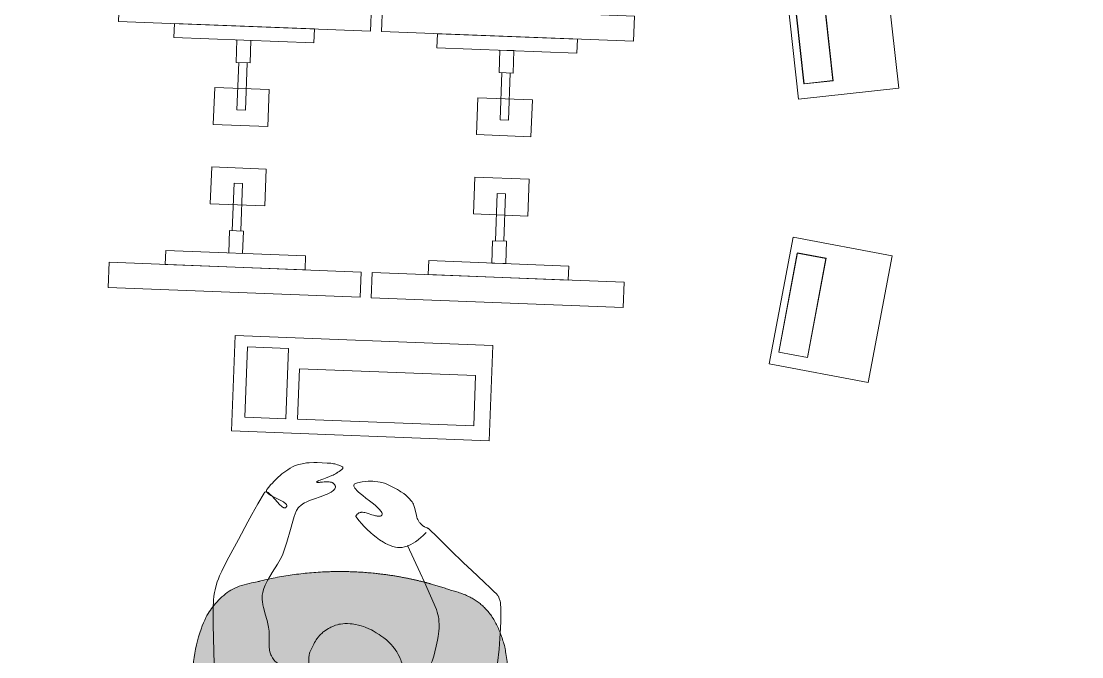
# Model space of a CAD drawing. Header units: millimetres. Extents: x 32078 to 83548, y -4690 to 56252.
# Drawn here: x 65742 to 67635, y 27011 to 28145 of the extents above; entities that cross this region are included whole.
import ezdxf

# ---------------------------------------------------------------- set-up
doc = ezdxf.new("R2010")
doc.units = ezdxf.units.MM
doc.header["$MEASUREMENT"] = 0
for name, color, linetype, lineweight in [('FURN-FILE', 211, 'Continuous', 0), ('FURN-STOR', 213, 'Continuous', 0), ('FURN-WKST', 42, 'Continuous', 13)]:
    doc.layers.add(name, color=color, linetype=linetype, lineweight=lineweight)

# ---------------------------------------------------------------- blocks, each defined once
blk = doc.blocks.new('ws 1800_44')
at = {"color": 0, "linetype": 'ByBlock', "lineweight": -2}
blk.add_wipeout([(-0.0008488859020872042, 749.9999999995306), (1800.0024315229016, 750.0020373294827), (1800.003280408804, 0.0020373299594211858), (1.4551915228366852e-11, 3.637978807091713e-12)], dxfattribs=at)
blk = doc.blocks.new('*U1360')
at = {"color": 0, "linetype": 'ByBlock', "lineweight": -2, "flags": 128}
for points in [[(3.637875235315732, 105.9297435535409), (229.6395514689575, 63.21836622043338), (196.2132561646977, -113.6525108320202), (-29.78842006887498, -70.94113349883992), (3.637875235315732, 105.9297435535409)], [(-1.817887515910115, -63.13799520103203), (175.1252945630877, -96.57795521484513), (184.7994481939022, -45.38843445452221), (7.856266114849859, -11.94847444069455), (-1.817887515910115, -63.13799520103203)], [(-1.579579557281249, -63.57354827159725), (175.4262480723773, -96.68030883686151), (185.0040073696728, -45.4726647688949), (7.99817974002508, -12.3659042037325), (-1.579579557281249, -63.57354827159725)]]:
    blk.add_lwpolyline(points, close=True, dxfattribs=at)
blk = doc.blocks.new('*U1361')
at = {"linetype": 'ByBlock', "lineweight": -2}
blk.add_hatch(color=7, dxfattribs=at).paths.add_polyline_path([(-240.0286441050412, 333.8224027594661, -0.05883785226899226), (17.78258416728931, 378.3228370211, -0.05883785226899226), (270.5643462055887, 310.8815731016948), (273.9786411161331, 307.6193697070885, -0.4852311977000949), (240.2319705561094, 283.4062904212478, 0.05913279318586893), (15.18123345446656, 320.4241396341458, 0.05913279318586893), (-212.2825073905988, 303.7376379520902, -0.4852311977000949), (-243.7218450241053, 330.8795009021778)])
h = blk.add_hatch(color=7, dxfattribs=at)
edge = h.paths.add_edge_path()
edge.add_spline(control_points=[(-177.3597326176969, -145.1740488822834), (-207.7293379313196, -138.3802228098575), (-239.4937737221771, -120.1599046055017), (-285.5368762419967, -39.29090160156193), (-282.7531709044997, 112.4052060332324), (-154.2041548238194, 268.7965515609721), (-36.97263507705065, 282.2879587669413), (13.27937099905103, 278.1714150389962)], knot_values=[0, 0, 0, 0, 0.1278050160630629, 0.1732907007324, 0.4305391611673586, 0.7883516963517069, 1, 1, 1, 1], degree=3, periodic=0)
edge.add_spline(control_points=[(13.27937099905103, 278.1714150389962), (63.70477036730153, 277.7649786676848), (179.2492612186761, 253.8152442499086), (293.2596135224594, 86.52446312602478), (282.4247332428349, -64.81148388591828), (229.3179185400659, -141.2265414623143), (196.0462666453677, -156.5193407842962), (165.1847444628074, -160.5647082002397)], knot_values=[0, 0, 0, 0, 0.2116483041139544, 0.5694608392983027, 0.8267092997332612, 0.8721949844025984, 1, 1, 1, 1], degree=3, periodic=0)
edge.add_line((165.1847444628074, -160.5647082002397), (165.2484580467426, -160.8114819504226))
edge.add_arc((20.0002498095273, 427.6801178225287), 606.1513053681008, 267.4274364554332, 283.86433089987764, ccw=False)
edge.add_arc((20.00006308479351, 427.6801262120753), 606.1513053681002, 250.99055867765549, 267.42745312209996, ccw=False)
edge.add_line((-177.4379372039257, -145.4146661578088), (-177.3597326176969, -145.1740488822834))
at = {"color": 0, "linetype": 'ByBlock', "lineweight": -2, "flags": 128}
blk.add_lwpolyline([(-240.0286441050412, 333.8224027594661, -0.05883785226899226), (17.78263144014636, 378.3228465774191), (17.78258416728931, 378.3228370211, -0.05883785226899226), (270.5643462055887, 310.8815731016948), (273.9786411161331, 307.6193697070885, -0.4852311977000949), (240.2319389187032, 283.4062995583445), (240.2319705561094, 283.4062904212478, 0.05913279318586893), (15.18123345446656, 320.4241396341458, 0.05913279318586893), (-212.2824356838828, 303.737651843614), (-212.2825073905988, 303.7376379520902, -0.4852311977000949), (-243.7218450241053, 330.8795009021778), (-240.0286441050412, 333.8224027594661)], format="xyb", close=True, dxfattribs=at)
at = {"color": 0, "linetype": 'ByBlock', "lineweight": -2}
blk.add_rational_spline([(-177.3597326176969, -145.1740488822834), (-207.7293379313196, -138.3802228098575), (-239.4937737221771, -120.1599046055017), (-285.5368762419967, -39.29090160156193), (-282.7531709044997, 112.4052060332324), (-154.2041548238194, 268.7965515609721), (-36.97263507705065, 282.2879587669413), (13.27937099905103, 278.1714150389962), (63.70477036730153, 277.7649786676848), (179.2492612186761, 253.8152442499086), (293.2596135224594, 86.52446312602478), (282.4247332428349, -64.81148388591828), (229.3179185400659, -141.2265414623143), (196.0462666453677, -156.5193407842962), (165.1847444628074, -160.5647082002397), (165.2059823241143, -160.6469661169685), (165.2272201854212, -160.7292240336974), (165.2484580467426, -160.8114819504226), (108.7795362508186, -174.7488256866964), (50.8982258773176, -180.4709396899707), (-7.206620838929666, -177.8602946925857), (-65.31147889472777, -175.2496661217738), (-122.4464215655171, -164.35990004411), (-177.4379372039402, -145.4146661577724), (-177.4118690085306, -145.3344603992991), (-177.385800813121, -145.2542546407931), (-177.3597326176969, -145.1740488822834)], [1, 1, 1, 1, 1, 1, 1, 1, 1, 1, 1, 1, 1, 1, 1, 1, 1, 1, 0.9931535054110803, 0.9931535054110803, 1, 0.9931535054110803, 0.9931535054110803, 1, 1, 1, 1], degree=3, knots=[0, 0, 0, 0, 0.02130083601051049, 0.02888178345540001, 0.07175652686122644, 0.1313919493919511, 0.1666666666666667, 0.1666666666666667, 0.1666666666666667, 0.2019413840189924, 0.2615768065497171, 0.3044515499555435, 0.312032497400433, 0.3333333333333333, 0.3333333333333333, 0.3333333333333333, 0.5, 0.5, 0.5, 0.6666666666666666, 0.6666666666666666, 0.6666666666666666, 0.8333333333333333, 0.8333333333333333, 0.8333333333333333, 1, 1, 1, 1], dxfattribs=at)
blk.add_wipeout([(-37.68748061549559, 321.359077866582), (67.71986267872857, 317.2857953905731), (66.04961799723974, 274.0636384312929), (-39.35772529692622, 278.1369209073309)], dxfattribs=at)
blk = doc.blocks.new('*U1362')
at = {"color": 0, "linetype": 'ByBlock', "lineweight": -2, "flags": 128}
for points in [[(-67.61908009958279, 119.8511182272778), (-64.56398772948523, 116.8782233409438), (-61.77780325193089, 113.9774459979817), (-59.2507593993796, 111.1686163523264), (-54.7871509877441, 105.7029159843951), (-51.24012212078014, 100.7489209547057), (-48.4654573731641, 96.31776387973514), (-46.32595608249903, 92.39006590009376), (-44.69906459720369, 88.93037786828063), (-43.47960343294835, 85.89607057711692), (-42.57977438150192, 83.24266008696577), (-41.92777787944215, 80.92686635715654), (-41.10937690167702, 76.89950534765376), (-40.78123598267121, 73.91050185545464), (-40.7049033964031, 71.69230764938402), (-40.87687517256199, 68.41161456194823), (-41.40966762849712, 65.19777894072467), (-42.74130457994761, 60.31312577455537), (-44.38448860303833, 55.715469096991), (-46.24583095462003, 51.40240834500582), (-48.25132701592156, 47.36746668888372), (-50.34269519877125, 43.60127033991739), (-54.75805712297733, 36.61186890084355), (-59.08039158818065, 30.60898255030042), (-63.15524298813398, 25.47271005748189), (-66.90570843082969, 21.08748175144137), (-73.78504051172786, 13.70885796833318), (-79.12185065860831, 8.46591893423465), (-83.17565077721156, 4.722183910271269), (-89.26587745018332, -0.5534091469162377), (-95.27644379720368, -5.374519566306844), (-95.43610585203714, -5.483004741152399), (-95.59645229749731, -5.565484542006743), (-95.75673179351361, -5.625047145353165), (-95.91629599182488, -5.664463899840484), (-96.0745882818519, -5.686220079907798), (-96.23113366827238, -5.692542732183938), (-96.54237413631563, -5.665859181317501), (-96.84219349551131, -5.597619545500493), (-97.12884627207677, -5.499106408518855), (-97.40125559302396, -5.379237955567078), (-97.6588575791684, -5.245023606606992), (-97.90147735515711, -5.101935069396859), (-98.35663683649182, -4.79481141504948), (-98.75189508015319, -4.492121414150461), (-99.09269841713831, -4.207643658897723), (-99.67080756974974, -3.681893032058724), (-100.0830405456036, -3.278348505700706), (-100.3768069677972, -2.978388827468734), (-100.7875988286178, -2.544612307567149), (-100.977615130334, -2.339509186509531), (-101.156182265604, -2.145039310882566), (-101.9247789466972, -1.182168277882738), (-102.5269156142749, -0.1792152615380473), (-102.9845721612364, 0.8537577967363177), (-103.3172812403463, 1.90795349230757), (-103.5423791953945, 2.975703909236472), (-103.6752324077861, 4.050349038428976), (-103.7156147588576, 6.233114135407959), (-103.5244800032706, 8.382647875521798), (-103.1753118341767, 10.47099645776325), (-102.7243481842197, 12.47867632226553), (-101.6390545895592, 16.326754364316), (-99.39277657766434, 23.09628297366726), (-98.57456698728129, 25.56911484818556), (-97.92346913351139, 27.67314199468819), (-97.42745070830279, 29.45497586160491), (-97.06596846242974, 30.95973168378987), (-96.81599989035749, 32.22873178342707), (-96.55488040427008, 34.32710568825132), (-96.53016293699693, 35.7853059596091), (-96.62124522114755, 36.80645165649184), (-96.95407118096045, 38.21041994521511), (-97.5474173621551, 39.44703207763087), (-98.52551128359119, 40.56205546544516), (-99.63816402612065, 41.14106650807662), (-100.8605864655328, 41.26299833825033), (-102.1709776795469, 40.99764363319264), (-103.5502093339419, 40.40660960078822), (-104.9815414216609, 39.5441784341383), (-106.4503663427095, 38.45808230394323), (-107.9439785964169, 37.19020110505517), (-109.4513676149254, 35.77719039839576), (-112.5201048608797, 32.58561250833736), (-115.5442516991643, 29.14089589945797), (-118.4781895303422, 25.60562597561511), (-124.1389161330626, 18.47426646263921), (-129.142546674826, 12.05806847722852), (-133.45842385176, 6.612540211222949), (-137.1194832455585, 2.180205254160683), (-140.1892980865305, -1.307264743110863), (-142.7427349947284, -3.968299513275269), (-144.8550963040761, -5.936578416731209), (-146.596462971982, -7.342135653321748), (-148.0291493578734, -8.302091593868681), (-149.2069569589112, -8.917020897642942), (-150.1754137841017, -9.270477375262999), (-150.9725053068069, -9.430161272262922), (-152.2474762675738, -9.352737404566142), (-153.0974655184109, -8.97837107074156), (-153.6718010095174, -8.509463347436395), (-154.4267121921257, -7.488437332562171), (-155.0473385666373, -6.06704589088622), (-155.9853127922142, -3.04038487507205), (-156.7622655981068, -0.04868643895315472), (-157.397031069715, 2.873963458507205), (-157.9068430268089, 5.703099133621436), (-158.6307018668667, 11.19374448343297), (-159.0040417079872, 16.14006373073789), (-159.1217499208651, 20.52894236365682), (-159.0581418955808, 24.38372776684992), (-158.8704984502911, 27.74629410819034), (-158.2344703487397, 33.55303188176185), (-157.4906992903561, 37.79567305007367), (-156.7773381113511, 40.88782264906331), (-155.4491116900572, 45.34181471024931), (-153.8007694544394, 49.52481551113306), (-151.158568741721, 55.27903869791771), (-148.6935082296186, 60.35972817482252), (-146.3889613007268, 64.80167731831898), (-144.2391130239957, 68.65967451398319), (-142.2422524000976, 71.99608418835851), (-140.3972508222105, 74.87369604062405), (-136.9258214531474, 79.7862839949812), (-134.0993814558351, 83.34210482075287), (-131.8428818382199, 85.92222502174263), (-128.2215415997489, 89.63141900385381), (-124.2950765424393, 93.12041495276208), (-122.1552678251137, 94.69947157239949), (-120.0552120693028, 95.94966221616778), (-118.0153530273092, 96.94551327470981), (-116.0500476224661, 97.74576335668098), (-114.1688865198666, 98.39650647634699), (-110.5659526490781, 99.41399327020918), (-97.79615178723907, 102.2917868271907), (-94.72549234386315, 103.2080439729907), (-92.49392086248554, 104.0360718775046), (-90.8693429203231, 104.7564854295779), (-88.5247626354867, 106.0270740610722), (-86.30767392942653, 107.5634780721884), (-85.25621748941921, 108.4107339414331), (-84.35740051895118, 109.1754363456857), (-83.58896344870664, 109.8637842708267), (-82.28922553657321, 111.1150183699792), (-81.35598665339785, 112.0953766260791), (-80.68165469344967, 112.8559078679391), (-79.71461761827959, 114.0398159558536), (-78.8050939332461, 115.2786013452569), (-78.44534114903945, 115.8348559314472), (-78.13873347542176, 116.3739683520835), (-77.87416022514299, 116.8923398187035), (-77.424663827318, 117.8899371935113), (-76.00821725915375, 121.4448945113691), (-75.6087286235852, 122.297095327187), (-75.27668718746281, 122.9138922637358), (-75.00477644904458, 123.3610288966884), (-74.55318524373797, 124.0025591884187), (-74.04041603659425, 124.6036623473919), (-59.05404403714419, 140.1539502898086), (-36.23005345682031, 163.1591830713005), (-13.51566399702278, 186.2140992055647), (0.366091847034113, 201.0560040154523), (20.86880060012118, 223.5779664403672), (31.47516465399895, 234.7667673791584), (36.9678538560147, 240.3050042226096), (42.62526393882945, 245.7912772935233), (43.7443435456189, 246.7763853939832), (44.84778867708519, 247.6170071348024), (45.92602467982215, 248.3353392927966), (46.97205285417294, 248.9500467887119), (47.98092681062917, 249.4768399682362), (49.93752039133688, 250.342284467828), (51.70842475644167, 250.977044416577), (53.29413888676572, 251.4456733972911), (54.70336388295982, 251.7939718112466), (57.20316631063906, 252.276707035795), (59.09294105841764, 252.5432327150484), (61.92533383166665, 252.8101384529291), (64.72213053595624, 252.9434306352341), (74.15800496625525, 253.1182517146226), (90.69583246424736, 253.0288460388983), (103.1070626457258, 252.6472282639152), (121.7105437647624, 251.6003774784476), (140.2654369057418, 250.023190892578), (165.3059033372301, 247.3741711098119), (184.0400074748359, 245.1028476921492), (198.0707646020528, 243.1969992695085), (219.0943245209346, 239.9496356079326), (240.1024128960453, 236.156604621734), (248.5804152490891, 234.272974603824), (255.8619918505174, 232.2864878373075), (262.1423707661415, 230.3009380290314), (267.5771687385022, 228.3819876143971), (276.9752824216557, 224.6357690511068), (283.9498601167943, 221.5192273404537), (294.3329751295423, 216.385525818725), (304.6719121780079, 210.7441164936608), (312.6242493424543, 205.9913275236177), (319.2948141549496, 201.5923340848676), (324.9021550831858, 197.5345527797181), (329.6268386236879, 193.8077035914757), (333.6177037538364, 190.4006618369604), (336.9973090562526, 187.3002615220757), (342.6522400157482, 181.5879612346325), (346.6707468150344, 177.0479654415685), (349.5559720726815, 173.4899111191626), (353.671961781889, 167.8930779130751), (357.5273707977176, 161.9673045995296), (362.2016929196325, 153.8180257679342), (365.857083886498, 146.6357296506467), (368.7580482160192, 140.3048290687584), (371.092244033749, 134.7251995832194), (374.7784972088375, 124.859217257399), (377.2624783234241, 117.3647419260233), (380.641217062268, 105.9502581865818), (383.7333848598901, 94.30326769605745), (387.5352386814302, 80.10852349601919), (390.2598817749858, 69.46389542082034), (391.9576982129911, 61.47161620471161), (392.9208734106433, 55.46839689697663), (393.4199424861108, 50.95920351773384), (393.648030085129, 47.57277359560248), (393.7243026530377, 42.48475890909322), (393.4428878726794, 37.3853461186518), (391.562854532338, 18.40390351889073), (388.4014464028951, -10.07409772214305), (385.0056040351847, -38.54321582522243), (381.1398779046285, -69.9260567597521), (377.1767696383577, -101.2903146246535), (375.9833185183561, -110.0331954923458), (374.8021824191528, -117.6431536145537), (372.3745816111623, -130.8841911945929), (370.2062877897661, -140.7630080027739), (368.3585467881458, -148.1495272295724), (365.1919584446441, -159.2029380176682), (361.5026112755259, -170.237157178155), (359.0864643907189, -176.3520418047701), (356.5097500954507, -181.8880059270741), (353.8310417537687, -186.9080452515918), (351.0974717891586, -191.4674451764295), (348.3467237482546, -195.614812200598), (342.722173064285, -203.0661905113229), (337.3299816084, -209.2464565544506), (332.2756530964689, -214.4008144410036), (327.611971956354, -218.7213760695886), (318.9501012238725, -225.8681481860112), (312.0715849187909, -230.8921846074227), (306.7178517966713, -234.4767450253275), (298.4042170554821, -239.5670557434787), (289.788643361022, -244.3239581823727), (283.1734965665164, -247.5970528437028), (277.3739266052471, -250.1325377685716), (272.2849284010663, -252.0943568069924), (267.8172240631975, -253.6108768150152), (263.8940651055673, -254.7822988391854), (260.4489284673, -255.6866367601906), (254.3878007005187, -256.9942580771021), (249.8113185189941, -257.7418285786262), (246.3595984191925, -258.169410463539), (241.1477212606442, -258.5939543621644), (235.8906992768207, -258.7546413669334), (224.5149770489297, -258.6181128374592), (207.4510296301669, -258.077329060121), (198.9194516457828, -257.8880993559287), (190.3884818224396, -257.8959673912614), (143.8587745146106, -259.0386298853264), (97.32912350540937, -260.20231017677), (82.78398974288939, -260.4775042864931), (71.87678563643203, -260.5381841120252), (63.69777209499443, -260.3742562113184), (57.56448911114785, -260.0797240132233), (52.96515903320687, -259.7396201921219), (46.06730351900842, -259.0038872796576), (39.17097033606478, -257.9548900375521), (34.95468738285126, -257.1207320947142), (27.19239139546335, -255.1431474163983), (20.53818665276049, -253.0199925794732), (14.80829166020703, -250.9032463398471), (9.856789632816799, -248.8807615272381), (1.309224356620689, -245.02973615269), (-11.30415875984181, -238.742902519225), (-23.781417592043, -232.2085929686), (-55.36437206968549, -215.4701123203122), (-86.82922167794823, -198.5466316596139), (-99.69777686570887, -191.4847699116799), (-118.8401650379674, -180.6255404587573), (-137.7522017480514, -169.658465348155), (-138.8277328817603, -168.8835234399885), (-139.5459995930469, -168.0498543582216), (-139.9571476077763, -167.1693161717558), (-140.1056249141548, -166.2523327736126), (-140.0307713431976, -165.3080447436078), (-139.7673501070713, -164.3444452832773), (-139.3460268456365, -163.3685026526218), (-138.793801210235, -162.3862704048515), (-138.1343955406592, -161.4029865922348), (-137.3886047624401, -160.4231630067225), (-135.6791352460314, -158.4574561202462), (-133.8100283707063, -156.5469833460666), (-131.8743830618514, -154.7096013636328), (-127.9299424845776, -151.1858022457018), (-120.8379819890433, -144.9784723808407), (-118.3886769648052, -142.7076185262413), (-116.4461712213306, -140.7735798154172), (-114.9475405207631, -139.1340844213992), (-113.8219642567456, -137.7481434434303), (-113.0005764223424, -136.5781620941852), (-112.4213013114386, -135.5908143327251), (-112.0307509624727, -134.7572087996377), (-111.7844759431391, -134.0526724714437), (-111.584103821715, -132.8797717460257), (-111.6405819943247, -132.0538912164484), (-111.8071682183909, -131.4667856119777), (-112.268577519746, -130.6411103067658), (-112.9986966945471, -129.8852522413363), (-113.9471636022681, -129.2719519165548), (-114.8678007492526, -128.988989627469), (-115.7613432637809, -128.9881030935212), (-116.6285136876359, -129.2265799065208), (-117.4700215388912, -129.6666803093103), (-118.2865629568914, -130.2751169486874), (-119.0788204209966, -131.0225861461222), (-119.8474625355411, -131.8833457432193), (-120.5931438740663, -132.8348350436427), (-122.040821018556, -134.9696790231828), (-123.4014486563647, -137.2654823861376), (-133.7043627323401, -157.4032858362625), (-135.0034813946331, -159.5285218434146), (-136.1420952930748, -161.181777366568), (-137.1397916191927, -162.442795499941), (-138.0138319582184, -163.3856033728225), (-138.7794104961104, -164.0752217173867), (-139.449888792391, -164.5667173971306), (-140.6245407615752, -165.1544363699941), (-141.506605374896, -165.3493685295543), (-142.168746190855, -165.3469951070147), (-143.1628903995661, -165.089255643994), (-144.1581303787643, -164.5072149667103), (-148.5687776922496, -161.0703586342861), (-152.4639564383178, -157.8343544479576), (-155.8889133859011, -154.8103838748066), (-158.8912951231105, -152.0054447819421), (-161.5177853649438, -149.4216395923722), (-166.100544255245, -144.5894709859858), (-169.5155642207246, -140.6888177356013), (-172.0584360059875, -137.598154460924), (-175.8342061064395, -132.6822758174094), (-179.5524902293255, -127.4124721054395), (-182.3048991771284, -123.0215405811468), (-184.5150858484412, -118.9017022644548), (-186.2842345710415, -115.0367927416082), (-187.6951018460204, -111.4114976394339), (-188.8153299185651, -108.011330503854), (-189.7001689286044, -104.8226062638714), (-190.9682095056269, -98.84163585928036), (-191.7087809155273, -93.60685033992922), (-192.1157879727143, -89.02600485715084), (-192.3920052562826, -81.01036173818284), (-192.3266532371126, -75.00085610948736), (-191.5415329111274, -56.99733186711092), (-191.3355731473457, -53.51615376619156), (-191.0473469879071, -50.43937620718498), (-190.6986897530151, -47.7395074746164), (-190.3105427554947, -45.38185558814439), (-189.901135361979, -43.32964842907677), (-189.4853415249818, -41.54695468550199), (-188.6179375512002, -38.4684897603147), (-187.841506520228, -36.20462383881386), (-187.1832538478557, -34.53792776238697), (-186.0661683717917, -32.09687420199043), (-184.7838221003913, -29.73768139097956), (-184.5269581613938, -29.36329683753138), (-184.2611486915557, -29.08247260819189), (-183.9887204534498, -28.8837284018955), (-183.7117104226672, -28.75678891640564), (-183.4318964775848, -28.69246507322532), (-183.1508250469706, -28.6825465849106), (-182.8698360069575, -28.7197048006783), (-182.5900850915568, -28.79740486525407), (-182.3125640560211, -28.9098263157648), (-182.0381188097417, -29.05179132231569), (-181.4925552676395, -29.41293922821933), (-180.9671766046267, -29.84535164425324), (-180.4650808245788, -30.32382399098424), (-179.9881735579693, -30.82889218631317), (-179.537446405946, -31.34567861033429), (-178.6887001154391, -32.40710709136329), (-177.9493021228445, -33.40971409159829), (-176.68535211786, -35.25052659558423), (-175.7822174080684, -36.63377539075736), (-175.1411620563595, -37.63380978153145), (-174.6854612575735, -38.34639143240929), (-174.3597711959083, -38.85284431179753), (-173.9000430201158, -39.55717885335616), (-173.4785835187831, -40.18211271209293), (-172.1890155021792, -42.21139231501729), (-171.0252689900626, -44.31708651182998), (-169.972552094925, -46.43785008242412), (-169.0180919115883, -48.52864743230748), (-167.3093136343778, -52.63197668205248), (-164.5538442329162, -59.97328099231527), (-163.5912129750104, -62.63794747141947), (-162.778023940682, -64.87481599386956), (-162.0876572510133, -66.73498980043223), (-161.4990497783801, -68.27185014980205), (-160.9953564600364, -69.53606352335191), (-160.1380871125075, -71.53960676278803), (-159.5142357733857, -72.84347986767534), (-159.05647122562, -73.6959166557499), (-158.385165689695, -74.7524687518453), (-157.7311059777894, -75.5168801449181), (-157.4823264941588, -75.69629007950425), (-157.2872365010371, -75.72489698215213), (-157.1382885580097, -75.6235105600208), (-157.0288088242669, -75.410649000376), (-156.9529053912593, -75.10277068574214), (-156.9053857232393, -74.7144834453502), (-156.8816823295492, -74.25873347000743), (-156.8777858750764, -73.74697581787768), (-156.8901850103903, -73.18932825973025), (-156.953333216894, -71.9501011431712), (-157.0505556305579, -70.61892244481714), (-157.1661873184275, -69.24306715810962), (-157.2887535622649, -67.85812774812803), (-157.5318924938802, -65.06893095685518), (-157.7299567384871, -62.49058140316629), (-157.951662993386, -57.88529706453846), (-157.9674234250269, -56.18984737487335), (-157.9407315294557, -54.74475223619083), (-157.8817817703821, -53.52053552889265), (-157.6870200412195, -51.49596865524654), (-157.4542784869918, -50.09985799808055), (-157.2252751917913, -49.13497702163295), (-156.7857315148503, -47.83984670568316), (-156.5194861797027, -47.26842881309858), (-156.2202547803172, -46.75249037852336), (-155.9211134460638, -46.33692872409301), (-155.5834993593562, -45.93739066882699), (-155.222803524659, -45.55842485322501), (-154.8508150755042, -45.20285865095502), (-154.4764539522876, -44.87221439743007), (-153.7209039935624, -44.26876217314566), (-153.0186135547992, -43.77000488826889), (-152.3861694478692, -43.36573721091554), (-151.8281509390472, -43.04313910614292), (-151.3424398559109, -42.78907568355498), (-150.9234853662456, -42.59129685943481), (-150.5642642386592, -42.43898045418609), (-150.2574178332725, -42.32289698775276), (-149.7418665698824, -42.16169592017832), (-149.3771540915077, -42.07873255695449), (-149.1182376890865, -42.03947696543764), (-148.7567587464509, -42.0199430448265), (-148.4318151398584, -42.05068169452716), (-146.8341020375774, -42.51413938973565), (-145.3730554828435, -43.24869170687452), (-144.0326048334318, -44.21204357438546), (-142.7984948242301, -45.36677922845411), (-141.6580946979993, -46.67985670414055), (-139.5838293445777, -49.72023076906044), (-137.7737473724228, -53.09598747013661), (-136.1672945447062, -56.65275690608541), (-134.7179193802986, -60.27425617819245), (-132.0748046275257, -67.62875165612786), (-127.3234372609732, -81.36549712572014), (-125.3779378138497, -86.49320381889993), (-123.5544338153377, -90.84887117208564), (-121.8447444987396, -94.50607163563836), (-120.2470974249736, -97.55226571612002), (-118.7617406020363, -100.0758098904334), (-115.9417729308661, -104.1123450446321), (-113.6213953670413, -106.7694357338914), (-111.7537190123585, -108.5241427930159), (-108.7297006070767, -110.7288514160027), (-107.1107869922162, -111.6218533778738), (-105.4164328958359, -112.3647985127609), (-96.22084371149322, -115.6492683163815), (-87.92885754578674, -118.2846646762046), (-73.06035492441879, -122.5710793656617), (-50.54561084867601, -128.9162529801542), (-39.49815829697764, -132.3805245467083), (-28.77853825451166, -136.2421366491035), (-23.8797216214698, -138.3506471471192), (-19.32359155949598, -140.6226111925353), (-10.85230460844105, -145.4658587810554), (3.864722763151804, -154.8567990453448), (14.932964342177, -161.7183135069354), (19.1135778043863, -164.0682863052643), (26.49198179680388, -167.7078401457984), (32.092205819019, -169.9297180720168), (36.33778262880514, -171.2472846866585), (39.55090249561908, -172.0125688143744), (44.42217591043664, -172.7623152503802), (49.36173185303778, -172.984206173991), (52.55911053734599, -172.8567851530825), (55.56549035759599, -172.5874058341724), (61.22271066618487, -171.7443865557725), (66.19103077560794, -170.7102772214275), (70.5494115322872, -169.6331081199023), (78.19422342128018, -167.4996070254274), (89.67954748894044, -164.1629789907747), (95.41892823073431, -162.6506772346766), (101.1490881537975, -161.3761569685012), (104.7826775224348, -160.8060463381116), (108.2250193946165, -160.4915153495531), (114.7497304215103, -160.323523671701), (126.2749803437655, -160.6083932615147), (130.5933558442921, -160.6516004587465), (134.3551733618333, -160.5616706139845), (137.627185511461, -160.3409937195684), (140.4706876397795, -160.0095876136766), (142.9407884546672, -159.593878351996), (147.2154478140292, -158.533748433445), (150.3746483795148, -157.4170033025875), (152.7139792308299, -156.3739643704466), (156.1690328747754, -154.4423757871264), (157.8701426821208, -153.2973800731706), (159.5523224818971, -152.0242780741974), (160.704455668576, -151.0461852390727), (161.7335724695149, -150.0658595018322), (163.4987347066453, -148.0802402435802), (164.9009361404169, -146.1234594386478), (166.0150632322802, -144.2133770441724), (166.9011971290165, -142.3629252865794), (167.6074345966626, -140.5811299949273), (168.1721852447299, -138.8739373948774), (172.8152157223667, -111.8090318773029), (173.1324572301892, -110.7936834093125), (173.8122204007086, -108.8692117579485), (175.1023758258561, -105.4629465339967), (175.5626733176214, -104.1820074965071), (175.9327893806294, -103.0631125187356), (176.2217989400197, -102.0871271634387), (176.4414085099415, -101.2365269544825), (176.7342730755881, -99.7582537674025), (176.8629604064336, -98.66046041193476), (176.9001418508087, -97.84455745985906), (176.8912064687647, -97.2373666696949), (176.8134619400371, -96.33501719146443), (176.6520413123981, -95.44382430076075), (176.3805594335608, -94.54392324948276), (176.0237096169003, -93.76310671059764), (175.5944030859027, -93.08741863881005), (175.1041113263855, -92.50439018169709), (174.5630117225264, -92.00289025573875), (173.9801190982907, -91.5729906035267), (173.3634044963692, -91.20584396034246), (172.0337457463975, -90.62124347742065), (170.6414455147205, -90.20871337327117), (169.2239287310222, -89.92462656275893), (167.8094314945811, -89.73496079737379), (166.4188962932167, -89.61335543496534), (163.6780995811496, -89.49609561746183), (158.6319338200556, -89.46272325031168), (154.8137216720497, -89.3995693482866), (152.0292440782287, -89.22897723899223), (150.0268007376762, -88.98877904369147), (148.5907505222822, -88.72737252392108), (147.5580793046902, -88.47796784235106), (146.0914108885408, -88.00666779113817), (144.7373665501109, -87.40439584408887), (135.3660210615672, -82.73084237649164), (131.8833094220936, -80.96587701994576), (128.8645874399444, -79.34848025163228), (126.2516125801922, -77.84727476141416), (123.9913437767318, -76.44775593938539), (122.0364835239889, -75.14387320465175), (118.6742132616018, -72.64978618299938), (116.2079845634544, -70.57210850079719), (114.3931127173018, -68.8806513918098), (111.7321211250382, -66.10437315909076), (110.4312732949511, -64.59909557068022), (109.1514558133422, -63.00985070395109), (107.0131017397071, -60.12194826929772), (105.1815101515604, -57.39437890102272), (103.6128884090685, -54.82168226850627), (102.2698059277282, -52.39781404392852), (101.1202442775902, -50.11636010742222), (99.24267056796816, -45.81957276139292), (97.88732604928737, -42.04514724045293), (96.91334490583904, -38.73599226490478), (96.2178908565038, -35.83866227390536), (95.72572417098854, -33.30423736770172), (95.11642285653215, -28.87605692729994), (94.86178828403717, -25.56553105225612), (94.7888504769835, -20.62616810735199), (95.06647248163426, -15.73025528083963), (95.41912993642472, -12.47666938106704), (96.37912906781276, -6.384953689630493), (97.54264191697803, -1.064717547094915), (98.81163074660435, 3.582280317219556), (100.1162633200693, 7.641756216005888), (101.4080001155489, 11.1884655601898), (104.0094950105959, 17.38261656308896), (106.2485893824705, 22.01717760114116), (108.0916869677276, 25.48658093855192), (111.1222312972022, 30.67976106490823), (114.4752155399146, 35.85926733039378), (116.5951894049285, 38.92215416637191), (120.5800150968353, 44.34486369417573), (124.1226127708833, 48.76150466842228), (127.3032012717122, 52.38683526417299), (130.1735718140517, 55.38392531742284), (132.7690980925472, 57.87775520373543), (135.1158952249971, 59.96500783268129), (139.4218142937352, 63.41388540298794), (142.8427509181638, 65.83833058732853), (145.5303286413073, 67.56991270346043), (149.7787826883105, 70.03459643630777), (154.3143084591902, 72.34848378863535), (156.997795096042, 73.55718413223804), (159.5208773288323, 74.56379592498706), (161.8918879388002, 75.40188393139397), (166.3496056897966, 76.71582874424348), (170.2598530444702, 77.61210934813425), (173.686116074492, 78.22085229973891), (176.6859840121433, 78.63154215709073), (181.9354688147723, 79.1078020818677), (185.8684021329282, 79.28991537663387), (191.7532356993033, 79.3362744122569), (197.6107623895768, 79.17879188462393), (204.8795887392807, 78.80764361302136), (211.2247146533227, 78.30733890197007), (216.765819005519, 77.68704301762045), (221.6064088418352, 76.97229595690442), (225.8361987751887, 76.19361609997577), (229.5330846892903, 75.38045035074174), (235.9937634991038, 73.62468607608753), (240.8323131940342, 71.99799438638729), (244.4575631374937, 70.58576167654246), (249.8899303160797, 68.13165390197537), (255.3161617168771, 65.24102301408129), (258.6505412441729, 63.21678169797815), (261.6213944817937, 61.22244474865147), (264.2759813777993, 59.27088511633337), (266.6546235953028, 57.37185038242023), (270.8427846050217, 53.63806027232204), (274.2352622678336, 50.19564274088771), (277.0109597838164, 47.05755226257315), (279.3026308341978, 44.22081906761741), (283.0318155998211, 39.06643827348307), (285.6169764405822, 35.05413083557505), (289.2005606424063, 28.82457621705544), (292.4889062021211, 22.3722475503746), (294.2924333257251, 18.30591955127602), (295.7550622419039, 14.37552807196334), (296.9238250823291, 10.60052274176269), (297.8400345254122, 6.993354089456261), (298.5399188726806, 3.561033697464154), (299.4331604328945, -2.97685638940311), (299.7612973117648, -8.770559566051816), (299.6969749515083, -13.86542359073064), (299.3687595292249, -18.3223871482187), (298.8714557622152, -22.20771933425567), (298.2741616919484, -25.58708857066813), (296.8614736567251, -31.43211578260525), (295.4922391482069, -35.73806782098836), (294.2895072666433, -38.91238578500634), (292.2004823570715, -43.56819174709381), (289.766562602912, -48.07585125269543), (284.7977499386107, -56.40911732526729), (280.1831344808015, -63.75703415226599), (275.9065642478781, -70.03736157708045), (271.9586805999352, -75.28972692736716), (268.3311985500732, -79.61329653534631), (265.0142818643981, -83.13018862671743), (261.9956595947115, -85.96492116888112), (259.2606612968339, -88.23367548634997), (256.792683226282, -90.03942622848263), (254.5738067074089, -91.47045802093635), (250.5520942722214, -93.6106287092698), (247.4153747383716, -94.88590352400206), (244.9925087464217, -95.64240660767246), (241.2413167127124, -96.43421311590646), (237.3450089037506, -96.78744114085566), (222.9116542337979, -97.06161649424757), (212.085798012642, -97.07404838748334), (195.8473051618785, -96.88129146139545), (179.611217948026, -96.55893252206442)], [(-44.32966108578694, 86.45783814480819), (-19.86018386534488, 97.91891023585049), (4.609293355100817, 109.3799823268928), (20.80541095411536, 116.8444867049693), (45.27222202065241, 127.6743112387921), (69.89194735327692, 138.0532469735772), (74.30661961681471, 139.6648442257283), (78.52669792325469, 140.8549361786427), (82.54686151025817, 141.706930303204), (86.36558321507255, 142.2889040981536), (89.98423668748, 142.656352830265), (96.85326788650127, 142.9203209129337), (102.933220772924, 142.7452033431473), (108.2893149149568, 142.3219008667947), (117.7002511758656, 141.0780973719375), (124.7521879079577, 139.8153344425373), (135.2447605784328, 137.5705678447412), (145.5406920548739, 135.129933506978), (150.5449722572703, 133.8734790529124), (154.845078942948, 132.670415543791), (158.5414293491522, 131.4922958869574), (161.7209754885989, 130.3345386456203), (164.4584437425583, 129.2036653407122), (166.8177405106435, 128.110081948631), (168.8533562820485, 127.064239186584), (172.3479922812548, 125.010709360824), (174.9097455460142, 123.2635494435235), (176.7962421563425, 121.8252468556457), (179.5677737260376, 119.4449714252842), (182.2666252501804, 116.7757533314289), (183.7762887801327, 115.1138613327203), (185.1034962068989, 113.5384622153651), (186.2711529006083, 112.0460627348948), (187.2991931694924, 110.6331900822552), (189.0551554668964, 107.9476874319225), (190.4107011951564, 105.5583409960964), (191.4605525814404, 103.4368755543837), (192.2763738085232, 101.556672785111), (192.9125293980978, 99.89294743847859), (193.8539061319061, 96.93917992326897), (194.4186145057138, 94.68805093587434), (194.7639103901456, 92.97927537598298), (195.1580061156237, 90.38284627252142), (195.4058474183294, 87.74595514412795), (195.6871233038255, 83.48946156882448), (195.9683991893107, 79.23296799350646)]]:
    blk.add_lwpolyline(points, dxfattribs=at)
blk = doc.blocks.new('*U1363')
at = {"color": 0, "linetype": 'ByBlock', "lineweight": -2, "extrusion": (0, 0, -1), "flags": 128}
for points in [[(93.81940799851509, -226.5481468586004), (76.05543497949475, 233.1131620319138), (-93.81939657824114, 226.5482154809652), (-76.0554235592208, -233.1130934095781), (93.81940799851509, -226.5481468586004)], [(-64.95693439781826, 131.5502647103349), (-67.78994789990975, 204.8574413821916), (57.6035025992569, 209.7033699262829), (60.43651613183101, 136.3961932556849), (-64.95693439781826, 131.5502647103349)], [(37.90461599992705, -200.2463126598304), (25.75007406752411, 114.2651227974566), (-64.15466401215599, 110.7906834425958), (-52.00012211137437, -203.7207519854128), (37.90461599992705, -200.2463126598304)]]:
    blk.add_lwpolyline(points, close=True, dxfattribs=at)
blk = doc.blocks.new('*U1364')
at = {"color": 0, "linetype": 'ByBlock', "lineweight": -2}
for p, q in [((-77.35046026016789, 248.9608467578146), (-77.92972024992196, 233.9718910320807)), ((7.036208975514455, 245.6996575158992), (-77.35046026016789, 248.9608467578146)), ((6.45694898570946, 230.7107017901581), (-77.92972024992196, 233.9718910320807)), ((-95.50056195680372, -220.6919439464982), (-96.07982194657234, -235.6808996721738)), ((-11.11389272112137, -223.9531331883554), (-95.50056195680372, -220.6919439464982)), ((-11.69315271088999, -238.9420889140238), (-96.07982194657234, -235.6808996721738))]:
    blk.add_line(p, q, dxfattribs=at)
at = {"color": 0, "linetype": 'ByBlock', "lineweight": -2, "extrusion": (0, 0, -1), "flags": 128}
for points in [[(-80.38760173231276, 460.5289075269029), (-63.00983924709726, 10.86119856241567), (-107.9767064242333, 9.12341859305161), (-125.3544689094961, 458.7911275575461), (-80.38760173231276, 460.5289075269029)], [(-76.52588704130176, 360.6030174418265), (-66.8715539075165, 110.7870886486926), (-41.88996103138925, 111.7525219649979), (-51.54429416519997, 361.5684507581391), (-76.52588704130176, 360.6030174418265)], [(103.4398813457592, 291.2290568659446), (37.70445010517869, 288.6886593942036), (41.46800191511284, 191.3028353341142), (107.2034331556642, 193.8432328058552), (103.4398813457592, 291.2290568659446)], [(-47.19984427113741, 249.151282783816), (-46.23441092547, 224.1696899393282), (-6.263862322441128, 225.7143832149595), (-7.229295638753683, 250.6959760910613), (-47.19984427113741, 249.151282783816)], [(-62.23750003566238, -9.123883177293465), (-44.85973755041778, -458.7915921418025), (-89.82660472748103, -460.5293721111666), (-107.204367213053, -10.86166314670118), (-62.23750003566238, -9.123883177293465)], [(-58.37578534469139, -109.0497732624426), (-48.72145221088067, -358.8657020555329), (-23.73985933478252, -357.9002687392131), (-33.39419246853504, -108.084339946101), (-58.37578534469139, -109.0497732624426)], [(121.5899830423878, -178.4237338383391), (55.85455180179997, -180.9641313100219), (59.61810361176322, -278.3499553701258), (125.353534852351, -275.8095578984357), (121.5899830423878, -178.4237338383391)], [(-29.04974257448339, -220.5015079204386), (-28.08430922881234, -245.4831007648972), (11.8862393741656, -243.9384074892369), (10.92080605785304, -218.9568146131132), (-29.04974257448339, -220.5015079204386)]]:
    blk.add_lwpolyline(points, close=True, dxfattribs=at)
blk = doc.blocks.new('wrk_126')
at = {"layer": 'FURN-FILE', "color": 0, "linetype": 'Continuous', "lineweight": 0, "extrusion": (0, 0, -1)}
for name, p, rotation in [('*U1361', (-596.1606749575076, 928.0065980308536), 2.212929250014387), ('*U1360', (-1426.936658187209, 150.2067273224493), 92.21292925001441)]:
    blk.add_blockref(name, p, dxfattribs=dict(at, rotation=rotation))
at = {"layer": 'FURN-FILE', "color": 0, "linetype": 'Continuous', "lineweight": 0, "rotation": 92.21320400544748}
for name, p in [('*U1363', (596.4945538354732, 421.9164525568594)), ('*U1364', (599.7811701461978, 152.5824639066777))]:
    blk.add_blockref(name, p, dxfattribs=at)
at = {"color": 0, "linetype": 'Continuous', "lineweight": 0}
blk.add_wipeout([(1699.9984720042776, 1350.0019241405898), (1249.998472004554, 1350.0014148090377), (1249.9991511132757, 750.0014148093942), (1699.9991511129992, 750.0019241409645)], dxfattribs=at).dxf.layer = 'FURN-FILE'
at = {"layer": 'FURN-FILE', "color": 0, "linetype": 'Continuous', "lineweight": 0, "extrusion": (0, 0, -1), "rotation": 92.21292925001441}
blk.add_blockref('*U1362', (-603.4610269630357, 747.1278420790404), dxfattribs=at)
at = {"color": 0}
blk.add_wipeout([(1249.998472004554, 1350.0014148090377), (1699.9991511130138, 1350.0014148090304), (1699.9991511129992, 750.0019241409645), (1249.9984720045686, 750.0019241409536)], dxfattribs=at).dxf.layer = 'FURN-STOR'
blk = doc.blocks.new('ws 1800_45')
at = {"color": 0, "linetype": 'ByBlock', "lineweight": -2}
blk.add_wipeout([(-0.0008488859166391194, 749.9999999995343), (1800.0024315228802, 750.0020373294828), (1800.0032804087823, 0.0020373299594211858), (0, 0)], dxfattribs=at)
blk = doc.blocks.new('*U1367')
at = {"color": 0, "linetype": 'ByBlock', "lineweight": -2, "extrusion": (0, 0, -1), "flags": 128}
for points in [[(-3.637875235304818, 105.9297435535191), (-229.6395514689502, 63.21836622041883), (-196.2132561646795, -113.652510832042), (29.7884200688859, -70.9411334988763), (-3.637875235304818, 105.9297435535191)], [(1.817887515913753, -63.13799520106113), (-175.1252945630767, -96.57795521486696), (-184.7994481938949, -45.38843445455132), (-7.856266114838945, -11.94847444070911), (1.817887515913753, -63.13799520106113)], [(1.579579557292163, -63.57354827161907), (-175.4262480723701, -96.68030883689062), (-185.0040073696655, -45.47266476892401), (-7.998179740017804, -12.36590420373977), (1.579579557292163, -63.57354827161907)]]:
    blk.add_lwpolyline(points, close=True, dxfattribs=at)
blk = doc.blocks.new('*U1371')
at = {"color": 0, "linetype": 'ByBlock', "lineweight": -2}
for p, q in [((-77.35046026018972, 248.9608467578219), (-77.92972024992923, 233.9718910321099)), ((7.036208975499903, 245.6996575158992), (-77.35046026018972, 248.9608467578219)), ((6.456948985694908, 230.7107017901872), (-77.92972024992923, 233.9718910321099)), ((-95.50056195681464, -220.6919439464982), (-96.07982194658325, -235.6808996721811)), ((-11.11389272113593, -223.9531331883481), (-95.50056195681464, -220.6919439464982)), ((-11.69315271090818, -238.9420889140165), (-96.07982194658325, -235.6808996721811))]:
    blk.add_line(p, q, dxfattribs=at)
at = {"color": 0, "linetype": 'ByBlock', "lineweight": -2, "flags": 128}
for points in [[(80.38760173229821, 460.5289075268956), (63.00983924708635, 10.86119856243022), (107.976706424226, 9.123418593066162), (125.3544689094815, 458.7911275575461), (80.38760173229821, 460.5289075268956)], [(76.52588704129084, 360.6030174418411), (66.87155390750559, 110.7870886486926), (41.88996103137106, 111.7525219650124), (51.54429416518906, 361.5684507581464), (76.52588704129084, 360.6030174418411)], [(-103.4398813457701, 291.2290568659519), (-37.70445010518961, 288.6886593942181), (-41.46800191512375, 191.302835334136), (-107.2034331556824, 193.8432328058698), (-103.4398813457701, 291.2290568659519)], [(47.19984427112286, 249.1512827838305), (46.23441092545909, 224.1696899393282), (6.263862322422938, 225.7143832149741), (7.229295638735493, 250.6959760910686), (47.19984427112286, 249.1512827838305)], [(62.23750003565146, -9.123883177278913), (44.85973755040322, -458.791592141788), (89.82660472746284, -460.529372111152), (107.2043672130385, -10.86166314670118), (62.23750003565146, -9.123883177278913)], [(58.37578534468048, -109.0497732624208), (48.72145221086976, -358.8657020555256), (23.73985933476797, -357.9002687391912), (33.39419246852412, -108.0843399460864), (58.37578534468048, -109.0497732624208)], [(-121.5899830424023, -178.4237338383391), (-55.85455180181089, -180.9641313100292), (-59.61810361177413, -278.3499553701258), (-125.3535348523692, -275.8095578984357), (-121.5899830424023, -178.4237338383391)], [(29.04974257446884, -220.5015079204459), (28.08430922880143, -245.48310076489), (-11.88623937417651, -243.9384074892296), (-10.92080605786759, -218.956814613106), (29.04974257446884, -220.5015079204459)]]:
    blk.add_lwpolyline(points, close=True, dxfattribs=at)
blk = doc.blocks.new('wrk_127')
at = {"layer": 'FURN-FILE', "color": 0, "linetype": 'Continuous', "lineweight": 0, "extrusion": (0, 0, -1), "rotation": 92.21292925001441}
blk.add_blockref('*U1367', (-1426.936658187202, 150.2067273224529), dxfattribs=at)
at = {"layer": 'FURN-FILE', "color": 0, "linetype": 'Continuous', "lineweight": 0, "rotation": 92.21320400544748}
blk.add_blockref('*U1371', (599.7811701461906, 152.5824639066814), dxfattribs=at)
blk = doc.blocks.new('ws 1800_46')
at = {"color": 0, "linetype": 'ByBlock', "lineweight": -2}
blk.add_wipeout([(-0.0008488859020872042, 749.9999999995305), (1800.0024315228798, 750.0020373294826), (1800.0032804087818, 0.002037329955783207), (1.4551915228366852e-11, 0)], dxfattribs=at)

msp = doc.modelspace()

# ---------------------------------------------------------------- block references
at = {"layer": 'FURN-WKST', "rotation": 357.7868608446608}
msp.add_blockref('ws 1800_44', (65741.6731201403, 27185.3564007617), dxfattribs=at)

# ---------------------------------------------------------------- next in the draw order: block references
at = {"layer": 'FURN-FILE', "linetype": 'Continuous', "lineweight": 0, "extrusion": (0, 0, -1), "rotation": 182.2131391553392}
msp.add_blockref('wrk_126', (-65770.63733113203, 27934.80758539404), dxfattribs=at)

# ---------------------------------------------------------------- next in the draw order: block references
at = {"layer": 'FURN-WKST', "extrusion": (0, 0, -1), "rotation": 182.2129584821081}
msp.add_blockref('ws 1800_45', (-65799.59619775017, 28684.23762256676), dxfattribs=at)

# ---------------------------------------------------------------- next in the draw order: block references
at = {"layer": 'FURN-FILE', "linetype": 'Continuous', "lineweight": 0, "rotation": 357.7870415178919}
msp.add_blockref('wrk_127', (65770.63650715457, 27934.7862632473), dxfattribs=at)
at = {"layer": 'FURN-WKST', "extrusion": (0, 0, -1), "rotation": 182.2129584821081}
msp.add_blockref('ws 1800_46', (-67569.29503878702, 27865.28840465439), dxfattribs=at)

doc.saveas('drawing.dxf')
